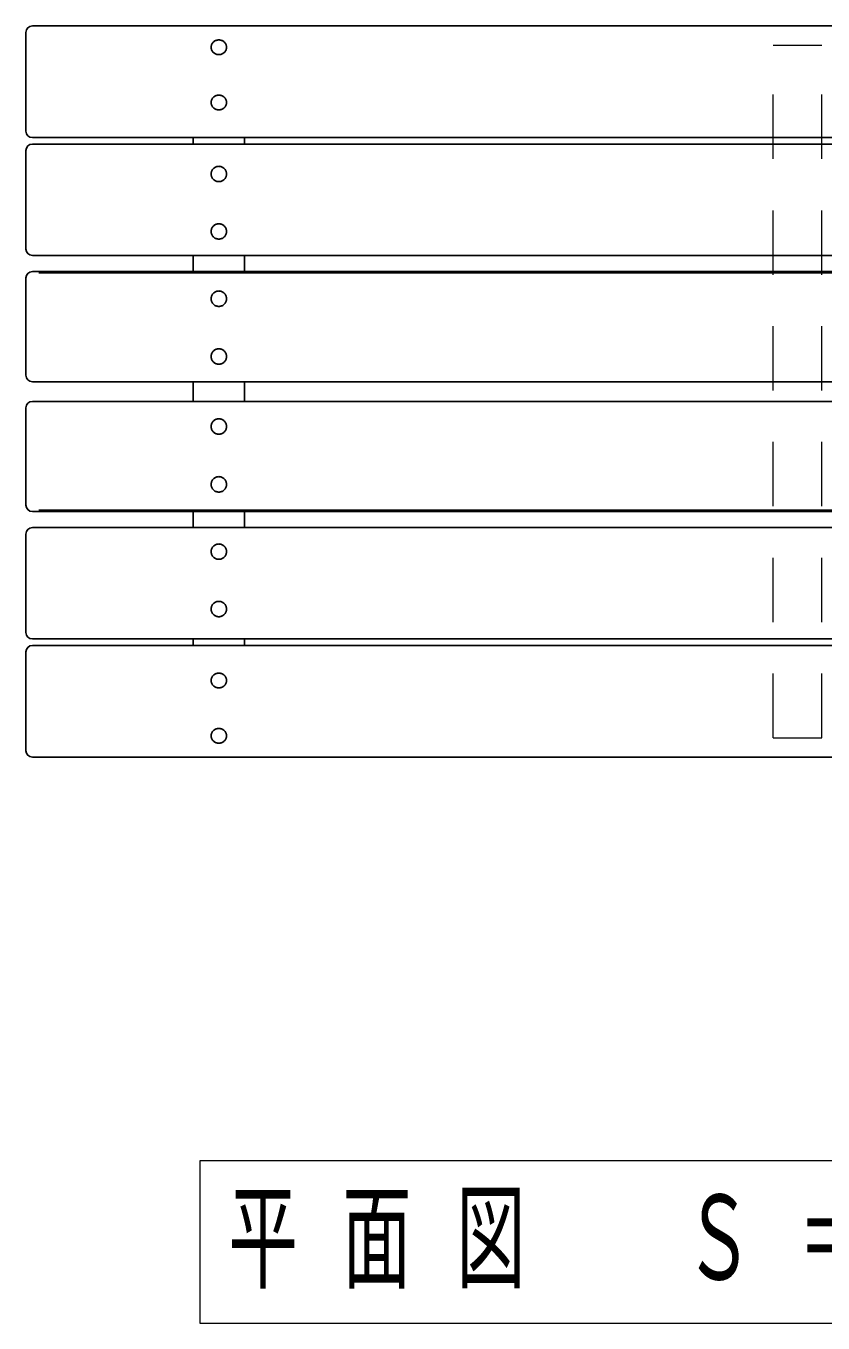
# Model space of a CAD drawing. Units: millimetres on the paper, scale 1:20. Extents: x -365 to 10, y -38 to 257.
# Drawn here: x -288.7 to -257.7, y 169.6 to 220 of the extents above; entities that cross this region are included whole.
import ezdxf

# ---------------------------------------------------------------- set-up
doc = ezdxf.new("R2010")
doc.units = ezdxf.units.MM
doc.linetypes.add('USER1', pattern=[4.5, 2.5, -2])
doc.layers.add('LY_1', color=7, linetype='Continuous', lineweight=25)
doc.styles.add('ＭＳ ゴシック', font='')
doc.styles.get('ＭＳ ゴシック').set_extended_font_data('MS Gothic')

msp = doc.modelspace()

# ---------------------------------------------------------------- linework, layer by layer
at = {"layer": 'LY_1', "color": 4}
for p, q in [((-288.467, 220.024), (-228.967, 220.024)), ((-288.717, 219.774), (-288.717, 215.934)), ((-288.467, 215.684), (-228.967, 215.684)), ((-288.467, 215.432), (-228.967, 215.432)), ((-288.717, 215.182), (-288.717, 211.353)), ((-288.467, 211.103), (-228.967, 211.103)), ((-282.217, 211.103), (-282.217, 210.479)), ((-280.217, 211.103), (-280.217, 210.479)), ((-288.467, 210.479), (-228.967, 210.479)), ((-288.717, 210.229), (-288.717, 206.446)), ((-288.467, 206.196), (-228.967, 206.196)), ((-282.217, 206.196), (-282.217, 205.431)), ((-280.217, 206.196), (-280.217, 205.431)), ((-288.467, 205.431), (-228.967, 205.431)), ((-288.717, 205.181), (-288.717, 201.399)), ((-288.467, 201.149), (-228.967, 201.149)), ((-282.217, 201.149), (-282.217, 200.524)), ((-280.217, 201.149), (-280.217, 200.524)), ((-288.717, 200.274), (-288.717, 196.446)), ((-288.467, 200.524), (-228.967, 200.524)), ((-288.467, 196.196), (-228.967, 196.196)), ((-282.217, 196.196), (-282.217, 195.943)), ((-280.217, 196.196), (-280.217, 195.943)), ((-288.717, 195.693), (-288.717, 191.853)), ((-288.467, 195.943), (-228.967, 195.943)), ((-288.467, 191.603), (-228.967, 191.603))]:
    msp.add_line(p, q, dxfattribs=at)
at = {"layer": 'LY_1', "linetype": 'USER1', "lineweight": 13}
for p, q in [((-259.667, 192.353), (-259.667, 219.274)), ((-257.767, 192.353), (-257.767, 219.274))]:
    msp.add_line(p, q, dxfattribs=at)
at = {"layer": 'LY_1', "color": 4, "linetype": 'USER1', "lineweight": 13}
for p, q in [((-259.667, 219.274), (-257.767, 219.274)), ((-259.667, 192.353), (-257.767, 192.353))]:
    msp.add_line(p, q, dxfattribs=at)
at = {"layer": 'LY_1'}
for p, q in [((-282.217, 215.432), (-282.217, 215.684)), ((-280.217, 215.684), (-280.217, 215.432)), ((-288.217, 210.421), (-229.217, 210.421)), ((-288.217, 201.206), (-229.217, 201.206))]:
    msp.add_line(p, q, dxfattribs=at)
at = {"layer": 'LY_1', "lineweight": 13}
for p, q in [((-235.459, 175.905), (-281.959, 175.905)), ((-281.959, 175.905), (-281.959, 169.605)), ((-281.959, 169.605), (-235.459, 169.605))]:
    msp.add_line(p, q, dxfattribs=at)
at = {"layer": 'LY_1', "color": 4}
for points in [[(-280.917, 219.195), (-280.919, 219.22), (-280.922, 219.245), (-280.928, 219.269), (-280.935, 219.293), (-280.945, 219.316), (-280.958, 219.338), (-280.972, 219.359), (-280.988, 219.379), (-281.005, 219.398), (-281.025, 219.414), (-281.045, 219.43), (-281.067, 219.443), (-281.091, 219.455), (-281.115, 219.464), (-281.14, 219.472), (-281.165, 219.477), (-281.191, 219.48), (-281.217, 219.481), (-281.244, 219.48), (-281.269, 219.477), (-281.295, 219.472), (-281.32, 219.464), (-281.344, 219.455), (-281.367, 219.443), (-281.389, 219.43), (-281.41, 219.414), (-281.43, 219.398), (-281.447, 219.379), (-281.463, 219.359), (-281.477, 219.338), (-281.489, 219.316), (-281.499, 219.293), (-281.507, 219.269), (-281.513, 219.245), (-281.516, 219.22), (-281.517, 219.195), (-281.516, 219.17), (-281.513, 219.145), (-281.507, 219.121), (-281.499, 219.097), (-281.489, 219.074), (-281.477, 219.052), (-281.463, 219.031), (-281.447, 219.011), (-281.43, 218.993), (-281.41, 218.976), (-281.389, 218.96), (-281.367, 218.947), (-281.344, 218.936), (-281.32, 218.926), (-281.295, 218.918), (-281.269, 218.913), (-281.244, 218.91), (-281.217, 218.909), (-281.191, 218.91), (-281.165, 218.913), (-281.14, 218.918), (-281.115, 218.926), (-281.091, 218.936), (-281.067, 218.947), (-281.045, 218.96), (-281.025, 218.976), (-281.005, 218.993), (-280.988, 219.011), (-280.972, 219.031), (-280.958, 219.052), (-280.945, 219.074), (-280.935, 219.097), (-280.928, 219.121), (-280.922, 219.145), (-280.919, 219.17)], [(-280.917, 217.047), (-280.919, 217.072), (-280.922, 217.097), (-280.928, 217.121), (-280.935, 217.145), (-280.945, 217.168), (-280.958, 217.19), (-280.972, 217.211), (-280.988, 217.231), (-281.005, 217.25), (-281.025, 217.267), (-281.045, 217.282), (-281.067, 217.295), (-281.091, 217.307), (-281.115, 217.316), (-281.14, 217.324), (-281.165, 217.329), (-281.191, 217.332), (-281.217, 217.334), (-281.244, 217.332), (-281.269, 217.329), (-281.295, 217.324), (-281.32, 217.316), (-281.344, 217.307), (-281.367, 217.295), (-281.389, 217.282), (-281.41, 217.267), (-281.43, 217.25), (-281.447, 217.231), (-281.463, 217.211), (-281.477, 217.19), (-281.489, 217.168), (-281.499, 217.145), (-281.507, 217.121), (-281.513, 217.097), (-281.516, 217.072), (-281.517, 217.047), (-281.516, 217.022), (-281.513, 216.997), (-281.507, 216.973), (-281.499, 216.949), (-281.489, 216.926), (-281.477, 216.904), (-281.463, 216.883), (-281.447, 216.863), (-281.43, 216.845), (-281.41, 216.828), (-281.389, 216.813), (-281.367, 216.799), (-281.344, 216.788), (-281.32, 216.778), (-281.295, 216.771), (-281.269, 216.765), (-281.244, 216.762), (-281.217, 216.761), (-281.191, 216.762), (-281.165, 216.765), (-281.14, 216.771), (-281.115, 216.778), (-281.091, 216.788), (-281.067, 216.799), (-281.045, 216.813), (-281.025, 216.828), (-281.005, 216.845), (-280.988, 216.863), (-280.972, 216.883), (-280.958, 216.904), (-280.945, 216.926), (-280.935, 216.949), (-280.928, 216.973), (-280.922, 216.997), (-280.919, 217.022)], [(-280.917, 214.269), (-280.919, 214.295), (-280.922, 214.321), (-280.928, 214.346), (-280.935, 214.371), (-280.945, 214.395), (-280.958, 214.418), (-280.972, 214.44), (-280.988, 214.46), (-281.005, 214.479), (-281.025, 214.497), (-281.045, 214.513), (-281.067, 214.527), (-281.091, 214.539), (-281.115, 214.549), (-281.14, 214.557), (-281.165, 214.562), (-281.191, 214.566), (-281.217, 214.567), (-281.244, 214.566), (-281.269, 214.562), (-281.295, 214.557), (-281.32, 214.549), (-281.344, 214.539), (-281.367, 214.527), (-281.389, 214.513), (-281.41, 214.497), (-281.43, 214.479), (-281.447, 214.46), (-281.463, 214.44), (-281.477, 214.418), (-281.489, 214.395), (-281.499, 214.371), (-281.507, 214.346), (-281.513, 214.321), (-281.516, 214.295), (-281.517, 214.269), (-281.516, 214.243), (-281.513, 214.217), (-281.507, 214.192), (-281.499, 214.167), (-281.489, 214.143), (-281.477, 214.12), (-281.463, 214.098), (-281.447, 214.078), (-281.43, 214.059), (-281.41, 214.041), (-281.389, 214.025), (-281.367, 214.011), (-281.344, 213.999), (-281.32, 213.989), (-281.295, 213.982), (-281.269, 213.976), (-281.244, 213.973), (-281.217, 213.971), (-281.191, 213.973), (-281.165, 213.976), (-281.14, 213.982), (-281.115, 213.989), (-281.091, 213.999), (-281.067, 214.011), (-281.045, 214.025), (-281.025, 214.041), (-281.005, 214.059), (-280.988, 214.078), (-280.972, 214.098), (-280.958, 214.12), (-280.945, 214.143), (-280.935, 214.167), (-280.928, 214.192), (-280.922, 214.217), (-280.919, 214.243)], [(-280.917, 212.037), (-280.919, 212.063), (-280.922, 212.088), (-280.928, 212.114), (-280.935, 212.139), (-280.945, 212.163), (-280.958, 212.186), (-280.972, 212.207), (-280.988, 212.228), (-281.005, 212.247), (-281.025, 212.265), (-281.045, 212.281), (-281.067, 212.295), (-281.091, 212.307), (-281.115, 212.316), (-281.14, 212.324), (-281.165, 212.33), (-281.191, 212.333), (-281.217, 212.334), (-281.244, 212.333), (-281.269, 212.33), (-281.295, 212.324), (-281.32, 212.316), (-281.344, 212.307), (-281.367, 212.295), (-281.389, 212.281), (-281.41, 212.265), (-281.43, 212.247), (-281.447, 212.228), (-281.463, 212.207), (-281.477, 212.186), (-281.489, 212.163), (-281.499, 212.139), (-281.507, 212.114), (-281.513, 212.088), (-281.516, 212.063), (-281.517, 212.037), (-281.516, 212.011), (-281.513, 211.985), (-281.507, 211.96), (-281.499, 211.935), (-281.489, 211.911), (-281.477, 211.888), (-281.463, 211.866), (-281.447, 211.845), (-281.43, 211.826), (-281.41, 211.809), (-281.389, 211.793), (-281.367, 211.779), (-281.344, 211.767), (-281.32, 211.757), (-281.295, 211.749), (-281.269, 211.744), (-281.244, 211.74), (-281.217, 211.739), (-281.191, 211.74), (-281.165, 211.744), (-281.14, 211.749), (-281.115, 211.757), (-281.091, 211.767), (-281.067, 211.779), (-281.045, 211.793), (-281.025, 211.809), (-281.005, 211.826), (-280.988, 211.845), (-280.972, 211.866), (-280.958, 211.888), (-280.945, 211.911), (-280.935, 211.935), (-280.928, 211.96), (-280.922, 211.985), (-280.919, 212.011)], [(-280.917, 209.422), (-280.919, 209.448), (-280.922, 209.474), (-280.928, 209.5), (-280.935, 209.525), (-280.945, 209.549), (-280.958, 209.572), (-280.972, 209.594), (-280.988, 209.615), (-281.005, 209.634), (-281.025, 209.652), (-281.045, 209.668), (-281.067, 209.682), (-281.091, 209.694), (-281.115, 209.704), (-281.14, 209.712), (-281.165, 209.717), (-281.191, 209.721), (-281.217, 209.722), (-281.244, 209.721), (-281.269, 209.717), (-281.295, 209.712), (-281.32, 209.704), (-281.344, 209.694), (-281.367, 209.682), (-281.389, 209.668), (-281.41, 209.652), (-281.43, 209.634), (-281.447, 209.615), (-281.463, 209.594), (-281.477, 209.572), (-281.489, 209.549), (-281.499, 209.525), (-281.507, 209.5), (-281.513, 209.474), (-281.516, 209.448), (-281.517, 209.422), (-281.516, 209.396), (-281.513, 209.37), (-281.507, 209.345), (-281.499, 209.32), (-281.489, 209.296), (-281.477, 209.272), (-281.463, 209.25), (-281.447, 209.23), (-281.43, 209.21), (-281.41, 209.193), (-281.389, 209.177), (-281.367, 209.163), (-281.344, 209.151), (-281.32, 209.141), (-281.295, 209.133), (-281.269, 209.127), (-281.244, 209.124), (-281.217, 209.123), (-281.191, 209.124), (-281.165, 209.127), (-281.14, 209.133), (-281.115, 209.141), (-281.091, 209.151), (-281.067, 209.163), (-281.045, 209.177), (-281.025, 209.193), (-281.005, 209.21), (-280.988, 209.23), (-280.972, 209.25), (-280.958, 209.272), (-280.945, 209.296), (-280.935, 209.32), (-280.928, 209.345), (-280.922, 209.37), (-280.919, 209.396)], [(-280.917, 207.174), (-280.919, 207.2), (-280.922, 207.226), (-280.928, 207.252), (-280.935, 207.277), (-280.945, 207.301), (-280.958, 207.324), (-280.972, 207.346), (-280.988, 207.367), (-281.005, 207.386), (-281.025, 207.404), (-281.045, 207.42), (-281.067, 207.434), (-281.091, 207.446), (-281.115, 207.456), (-281.14, 207.464), (-281.165, 207.47), (-281.191, 207.473), (-281.217, 207.474), (-281.244, 207.473), (-281.269, 207.47), (-281.295, 207.464), (-281.32, 207.456), (-281.344, 207.446), (-281.367, 207.434), (-281.389, 207.42), (-281.41, 207.404), (-281.43, 207.386), (-281.447, 207.367), (-281.463, 207.346), (-281.477, 207.324), (-281.489, 207.301), (-281.499, 207.277), (-281.507, 207.252), (-281.513, 207.226), (-281.516, 207.2), (-281.517, 207.174), (-281.516, 207.148), (-281.513, 207.122), (-281.507, 207.097), (-281.499, 207.072), (-281.489, 207.048), (-281.477, 207.024), (-281.463, 207.002), (-281.447, 206.982), (-281.43, 206.962), (-281.41, 206.945), (-281.389, 206.929), (-281.367, 206.915), (-281.344, 206.903), (-281.32, 206.893), (-281.295, 206.885), (-281.269, 206.879), (-281.244, 206.876), (-281.217, 206.875), (-281.191, 206.876), (-281.165, 206.879), (-281.14, 206.885), (-281.115, 206.893), (-281.091, 206.903), (-281.067, 206.915), (-281.045, 206.929), (-281.025, 206.945), (-281.005, 206.962), (-280.988, 206.982), (-280.972, 207.002), (-280.958, 207.024), (-280.945, 207.048), (-280.935, 207.072), (-280.928, 207.097), (-280.922, 207.122), (-280.919, 207.148)], [(-280.917, 204.453), (-280.919, 204.479), (-280.922, 204.505), (-280.928, 204.531), (-280.935, 204.556), (-280.945, 204.58), (-280.958, 204.603), (-280.972, 204.625), (-280.988, 204.646), (-281.005, 204.665), (-281.025, 204.683), (-281.045, 204.699), (-281.067, 204.713), (-281.091, 204.725), (-281.115, 204.735), (-281.14, 204.743), (-281.165, 204.748), (-281.191, 204.752), (-281.217, 204.753), (-281.244, 204.752), (-281.269, 204.748), (-281.295, 204.743), (-281.32, 204.735), (-281.344, 204.725), (-281.367, 204.713), (-281.389, 204.699), (-281.41, 204.683), (-281.43, 204.665), (-281.447, 204.646), (-281.463, 204.625), (-281.477, 204.603), (-281.489, 204.58), (-281.499, 204.556), (-281.507, 204.531), (-281.513, 204.505), (-281.516, 204.479), (-281.517, 204.453), (-281.516, 204.427), (-281.513, 204.401), (-281.507, 204.376), (-281.499, 204.351), (-281.489, 204.326), (-281.477, 204.303), (-281.463, 204.281), (-281.447, 204.26), (-281.43, 204.241), (-281.41, 204.224), (-281.389, 204.208), (-281.367, 204.194), (-281.344, 204.182), (-281.32, 204.172), (-281.295, 204.164), (-281.269, 204.158), (-281.244, 204.155), (-281.217, 204.153), (-281.191, 204.155), (-281.165, 204.158), (-281.14, 204.164), (-281.115, 204.172), (-281.091, 204.182), (-281.067, 204.194), (-281.045, 204.208), (-281.025, 204.224), (-281.005, 204.241), (-280.988, 204.26), (-280.972, 204.281), (-280.958, 204.303), (-280.945, 204.326), (-280.935, 204.351), (-280.928, 204.376), (-280.922, 204.401), (-280.919, 204.427)], [(-280.917, 202.205), (-280.919, 202.231), (-280.922, 202.257), (-280.928, 202.283), (-280.935, 202.308), (-280.945, 202.332), (-280.958, 202.355), (-280.972, 202.377), (-280.988, 202.398), (-281.005, 202.417), (-281.025, 202.435), (-281.045, 202.451), (-281.067, 202.465), (-281.091, 202.477), (-281.115, 202.487), (-281.14, 202.495), (-281.165, 202.5), (-281.191, 202.504), (-281.217, 202.505), (-281.244, 202.504), (-281.269, 202.5), (-281.295, 202.495), (-281.32, 202.487), (-281.344, 202.477), (-281.367, 202.465), (-281.389, 202.451), (-281.41, 202.435), (-281.43, 202.417), (-281.447, 202.398), (-281.463, 202.377), (-281.477, 202.355), (-281.489, 202.332), (-281.499, 202.308), (-281.507, 202.283), (-281.513, 202.257), (-281.516, 202.231), (-281.517, 202.205), (-281.516, 202.179), (-281.513, 202.153), (-281.507, 202.128), (-281.499, 202.103), (-281.489, 202.079), (-281.477, 202.055), (-281.463, 202.033), (-281.447, 202.013), (-281.43, 201.993), (-281.41, 201.976), (-281.389, 201.96), (-281.367, 201.946), (-281.344, 201.934), (-281.32, 201.924), (-281.295, 201.916), (-281.269, 201.91), (-281.244, 201.907), (-281.217, 201.905), (-281.191, 201.907), (-281.165, 201.91), (-281.14, 201.916), (-281.115, 201.924), (-281.091, 201.934), (-281.067, 201.946), (-281.045, 201.96), (-281.025, 201.976), (-281.005, 201.993), (-280.988, 202.013), (-280.972, 202.033), (-280.958, 202.055), (-280.945, 202.079), (-280.935, 202.103), (-280.928, 202.128), (-280.922, 202.153), (-280.919, 202.179)], [(-280.917, 199.591), (-280.919, 199.617), (-280.922, 199.642), (-280.928, 199.668), (-280.935, 199.693), (-280.945, 199.717), (-280.958, 199.74), (-280.972, 199.761), (-280.988, 199.782), (-281.005, 199.801), (-281.025, 199.819), (-281.045, 199.835), (-281.067, 199.848), (-281.091, 199.86), (-281.115, 199.87), (-281.14, 199.878), (-281.165, 199.884), (-281.191, 199.887), (-281.217, 199.888), (-281.244, 199.887), (-281.269, 199.884), (-281.295, 199.878), (-281.32, 199.87), (-281.344, 199.86), (-281.367, 199.848), (-281.389, 199.835), (-281.41, 199.819), (-281.43, 199.801), (-281.447, 199.782), (-281.463, 199.761), (-281.477, 199.74), (-281.489, 199.717), (-281.499, 199.693), (-281.507, 199.668), (-281.513, 199.642), (-281.516, 199.617), (-281.517, 199.591), (-281.516, 199.565), (-281.513, 199.539), (-281.507, 199.514), (-281.499, 199.489), (-281.489, 199.465), (-281.477, 199.442), (-281.463, 199.42), (-281.447, 199.399), (-281.43, 199.38), (-281.41, 199.363), (-281.389, 199.347), (-281.367, 199.333), (-281.344, 199.321), (-281.32, 199.311), (-281.295, 199.303), (-281.269, 199.298), (-281.244, 199.294), (-281.217, 199.293), (-281.191, 199.294), (-281.165, 199.298), (-281.14, 199.303), (-281.115, 199.311), (-281.091, 199.321), (-281.067, 199.333), (-281.045, 199.347), (-281.025, 199.363), (-281.005, 199.38), (-280.988, 199.399), (-280.972, 199.42), (-280.958, 199.442), (-280.945, 199.465), (-280.935, 199.489), (-280.928, 199.514), (-280.922, 199.539), (-280.919, 199.565)], [(-280.917, 197.359), (-280.919, 197.384), (-280.922, 197.41), (-280.928, 197.436), (-280.935, 197.46), (-280.945, 197.484), (-280.958, 197.507), (-280.972, 197.529), (-280.988, 197.55), (-281.005, 197.569), (-281.025, 197.587), (-281.045, 197.602), (-281.067, 197.616), (-281.091, 197.628), (-281.115, 197.638), (-281.14, 197.646), (-281.165, 197.652), (-281.191, 197.655), (-281.217, 197.656), (-281.244, 197.655), (-281.269, 197.652), (-281.295, 197.646), (-281.32, 197.638), (-281.344, 197.628), (-281.367, 197.616), (-281.389, 197.602), (-281.41, 197.587), (-281.43, 197.569), (-281.447, 197.55), (-281.463, 197.529), (-281.477, 197.507), (-281.489, 197.484), (-281.499, 197.46), (-281.507, 197.436), (-281.513, 197.41), (-281.516, 197.384), (-281.517, 197.359), (-281.516, 197.333), (-281.513, 197.307), (-281.507, 197.281), (-281.499, 197.257), (-281.489, 197.233), (-281.477, 197.21), (-281.463, 197.188), (-281.447, 197.167), (-281.43, 197.148), (-281.41, 197.131), (-281.389, 197.115), (-281.367, 197.101), (-281.344, 197.089), (-281.32, 197.079), (-281.295, 197.071), (-281.269, 197.065), (-281.244, 197.062), (-281.217, 197.061), (-281.191, 197.062), (-281.165, 197.065), (-281.14, 197.071), (-281.115, 197.079), (-281.091, 197.089), (-281.067, 197.101), (-281.045, 197.115), (-281.025, 197.131), (-281.005, 197.148), (-280.988, 197.167), (-280.972, 197.188), (-280.958, 197.21), (-280.945, 197.233), (-280.935, 197.257), (-280.928, 197.281), (-280.922, 197.307), (-280.919, 197.333)], [(-280.917, 194.58), (-280.919, 194.605), (-280.922, 194.63), (-280.928, 194.654), (-280.935, 194.678), (-280.945, 194.701), (-280.958, 194.723), (-280.972, 194.745), (-280.988, 194.764), (-281.005, 194.783), (-281.025, 194.8), (-281.045, 194.815), (-281.067, 194.828), (-281.091, 194.84), (-281.115, 194.849), (-281.14, 194.857), (-281.165, 194.862), (-281.191, 194.866), (-281.217, 194.867), (-281.244, 194.866), (-281.269, 194.862), (-281.295, 194.857), (-281.32, 194.849), (-281.344, 194.84), (-281.367, 194.828), (-281.389, 194.815), (-281.41, 194.8), (-281.43, 194.783), (-281.447, 194.764), (-281.463, 194.745), (-281.477, 194.723), (-281.489, 194.701), (-281.499, 194.678), (-281.507, 194.654), (-281.513, 194.63), (-281.516, 194.605), (-281.517, 194.58), (-281.516, 194.555), (-281.513, 194.531), (-281.507, 194.506), (-281.499, 194.482), (-281.489, 194.459), (-281.477, 194.437), (-281.463, 194.416), (-281.447, 194.396), (-281.43, 194.378), (-281.41, 194.361), (-281.389, 194.346), (-281.367, 194.332), (-281.344, 194.321), (-281.32, 194.311), (-281.295, 194.304), (-281.269, 194.298), (-281.244, 194.295), (-281.217, 194.294), (-281.191, 194.295), (-281.165, 194.298), (-281.14, 194.304), (-281.115, 194.311), (-281.091, 194.321), (-281.067, 194.332), (-281.045, 194.346), (-281.025, 194.361), (-281.005, 194.378), (-280.988, 194.396), (-280.972, 194.416), (-280.958, 194.437), (-280.945, 194.459), (-280.935, 194.482), (-280.928, 194.506), (-280.922, 194.531), (-280.919, 194.555)], [(-280.917, 192.432), (-280.919, 192.457), (-280.922, 192.482), (-280.928, 192.506), (-280.935, 192.53), (-280.945, 192.553), (-280.958, 192.576), (-280.972, 192.597), (-280.988, 192.616), (-281.005, 192.635), (-281.025, 192.652), (-281.045, 192.667), (-281.067, 192.68), (-281.091, 192.692), (-281.115, 192.701), (-281.14, 192.709), (-281.165, 192.714), (-281.191, 192.718), (-281.217, 192.719), (-281.244, 192.718), (-281.269, 192.714), (-281.295, 192.709), (-281.32, 192.701), (-281.344, 192.692), (-281.367, 192.68), (-281.389, 192.667), (-281.41, 192.652), (-281.43, 192.635), (-281.447, 192.616), (-281.463, 192.597), (-281.477, 192.576), (-281.489, 192.553), (-281.499, 192.53), (-281.507, 192.506), (-281.513, 192.482), (-281.516, 192.457), (-281.517, 192.432), (-281.516, 192.407), (-281.513, 192.383), (-281.507, 192.358), (-281.499, 192.334), (-281.489, 192.311), (-281.477, 192.289), (-281.463, 192.268), (-281.447, 192.248), (-281.43, 192.23), (-281.41, 192.213), (-281.389, 192.198), (-281.367, 192.184), (-281.344, 192.173), (-281.32, 192.163), (-281.295, 192.156), (-281.269, 192.15), (-281.244, 192.147), (-281.217, 192.146), (-281.191, 192.147), (-281.165, 192.15), (-281.14, 192.156), (-281.115, 192.163), (-281.091, 192.173), (-281.067, 192.184), (-281.045, 192.198), (-281.025, 192.213), (-281.005, 192.23), (-280.988, 192.248), (-280.972, 192.268), (-280.958, 192.289), (-280.945, 192.311), (-280.935, 192.334), (-280.928, 192.358), (-280.922, 192.383), (-280.919, 192.407)]]:
    msp.add_lwpolyline(points, close=True, dxfattribs=at)
for centre, start, end in [((-288.467, 219.774), 90, 180), ((-288.467, 215.934), 180, 270), ((-288.467, 215.182), 90, 180), ((-288.467, 211.353), 180, 270), ((-288.467, 210.229), 90, 180), ((-288.467, 206.446), 180, 270), ((-288.467, 205.181), 90, 180), ((-288.467, 201.399), 180, 270), ((-288.467, 200.274), 90, 180), ((-288.467, 196.446), 180, 270), ((-288.467, 195.693), 90, 180), ((-288.467, 191.853), 180, 270)]:
    msp.add_arc(centre, 0.25, start, end, dxfattribs=at)

# ---------------------------------------------------------------- texts
at = {"layer": 'LY_1', "insert": (-258.709, 172.755), "char_height": 3.299, "attachment_point": 5, "style": 'ＭＳ ゴシック'}
msp.add_mtext('\\T1.64;\\W0.6;平面図\u3000Ｓ＝１／２０', dxfattribs=at)

doc.saveas('drawing.dxf')
